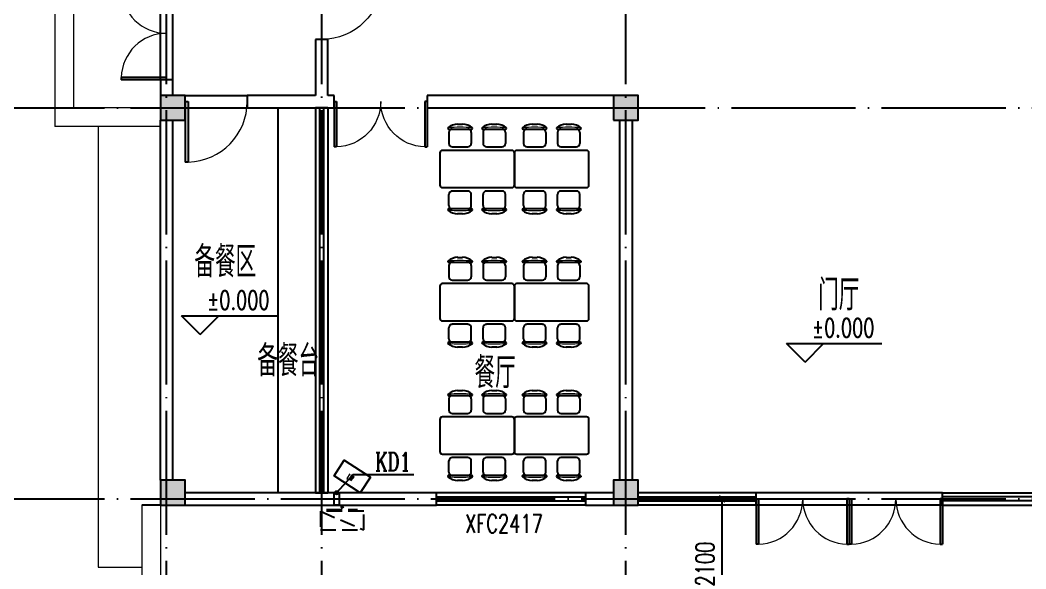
# Model space of a CAD drawing. Extents: x 6128144 to 12201635, y -1670122 to -706096.
# Drawn here: x 6305283 to 6321488, y -737510 to -728671 of the extents above; entities that cross this region are included whole.
import ezdxf

# ---------------------------------------------------------------- set-up
doc = ezdxf.new("R2010")
doc.units = 0
doc.header["$LTSCALE"] = 1000
doc.header["$MEASUREMENT"] = 0
doc.linetypes.add('DASH', pattern=[0.35, 0.25, -0.1])
doc.linetypes.add('DOTE', pattern=[2.42, 2, -0.2, 0.02, -0.2])
doc.layers.get('0').update_dxf_attribs({"linetype": 'CONTINUOUS'})
doc.layers.get('Defpoints').update_dxf_attribs({"linetype": 'CONTINUOUS'})
for name, color, linetype in [('COLUMN', 9, 'CONTINUOUS'), ('DIM_ELEV', 3, 'CONTINUOUS'), ('DIM_SYMB', 3, 'CONTINUOUS'), ('DOTE', 252, 'CONTINUOUS'), ('JJ', 8, 'CONTINUOUS'), ('PUB_DIM', 3, 'CONTINUOUS'), ('PUB_HATCH', 8, 'CONTINUOUS'), ('PUB_TEXT', 7, 'CONTINUOUS'), ('STAIR', 5, 'CONTINUOUS'), ('WALL', 2, 'CONTINUOUS'), ('WINDOW', 4, 'CONTINUOUS'), ('WINDOW_TEXT', 7, 'CONTINUOUS'), ('厨卫布置', 6, 'CONTINUOUS'), ('排水', 221, 'CONTINUOUS')]:
    doc.layers.add(name, color=color, linetype=linetype)
doc.styles.add('_TCH_DIM', font='SIMPLEX', dxfattribs={"bigfont": 'GBCBIG'})
doc.styles.add('_TCH_DIM_T3', font='SIMPLEX', dxfattribs={"width": 0.705882, "bigfont": 'GBCBIG'})
doc.styles.add('_TCH_LABEL', font='COMPLEX', dxfattribs={"bigfont": 'GBCBIG'})
doc.styles.add('_TCH_WINDOW', font='SIMPLEX', dxfattribs={"height": 3.5, "bigfont": 'GBCBIG'})
doc.styles.add('DIM_FONT', font='SIMPLEX', dxfattribs={"width": 0.7, "bigfont": 'GBCBIG'})
doc.styles.add('schuco', font='sceie.shx', dxfattribs={"width": 0.7, "bigfont": 'sceic.shx'})
doc.styles.get("Standard").update_dxf_attribs({"font": 'GBENOR', "bigfont": 'GBCBIG'})
doc.dimstyles.new('_TCH_ARCH&&100', dxfattribs={"dimtxt": 297.5, "dimasz": 100, "dimexe": 250, "dimexo": 300, "dimgap": 126.25, "dimtad": 1, "dimdec": 0, "dimzin": 0, "dimdsep": 46, "dimtxsty": '_TCH_DIM_T3', "dimblk": 'ARCHTICK', "dimcen": 0.09, "dimclrt": 7, "dimazin": 2, "dimtfac": 1, "dimtdec": 0, "dimtix": 1, "dimtmove": 2, "dimatfit": 3, "dimfxl": 0, "dimtolj": 1, "dimtzin": 0, "dimarcsym": 0})

# ---------------------------------------------------------------- blocks, each defined once
blk = doc.blocks.new('A$C2E081725')
at = {"linetype": 'DASH'}
for p, q in [((700, 94), (0, 394)), ((600, 64), (100, 64)), ((138, 94), (138, 64)), ((350, 8), (327, 39)), ((350, 49), (350, 0)), ((350, 8), (373, 39)), ((563, 94), (563, 64))]:
    blk.add_line(p, q, dxfattribs=at)
blk.add_lwpolyline([(0, 394), (0, 94), (700, 94), (700, 394)], close=True, dxfattribs=at)
blk = doc.blocks.new('$plan$00000279')
for p, q in [((-569, 821), (-109, 821)), ((-389, 921), (-290, 921)), ((117, 821), (577, 821)), ((298, 921), (397, 921)), ((-564, 754), (-564, 529)), ((-114, 754), (-114, 529)), ((122, 754), (122, 529)), ((572, 754), (572, 529)), ((-497, 461), (-182, 461)), ((190, 461), (505, 461)), ((-746, 342), (-746, -308)), ((704, 392), (-696, 392)), ((754, -308), (754, 342)), ((-696, -358), (704, -358)), ((-564, -720), (-564, -495)), ((-182, -427), (-497, -427)), ((-114, -720), (-114, -495)), ((122, -720), (122, -495)), ((505, -427), (190, -427)), ((572, -720), (572, -495)), ((-109, -787), (-569, -787)), ((577, -787), (117, -787)), ((-290, -887), (-389, -887)), ((397, -887), (298, -887))]:
    blk.add_line(p, q)
for centre, radius, start, end in [((-579, 837), 10, 130.7265, 202.67), ((-569, 841), 20, 202.67, 270), ((-379, 606), 316, 91.7651, 130.7265), ((-497, 754), 67.5, 90, 180), ((-300, 606), 316, 49.2735, 88.2349), ((-182, 754), 67.5, 0, 90), ((-109, 841), 20, 270, 337.33), ((-100, 837), 10, 337.33, 49.2735), ((108, 837), 10, 130.7265, 202.67), ((117, 841), 20, 202.67, 270), ((307, 606), 316, 91.7651, 130.7265), ((190, 754), 67.5, 90, 180), ((387, 606), 316, 49.2735, 88.2349), ((505, 754), 67.5, 0, 90), ((577, 841), 20, 270, 337.33), ((587, 837), 10, 337.33, 49.2735), ((-497, 529), 67.5, 180, 270), ((-182, 529), 67.5, 270, 0), ((190, 529), 67.5, 180, 270), ((505, 529), 67.5, 270, 0), ((-696, 342), 50, 90, 180), ((704, 342), 50, 0, 90), ((-696, -308), 50, 180, 270), ((704, -308), 50, 270, 0), ((-497, -495), 67.5, 90, 180), ((-182, -495), 67.5, 0, 90), ((190, -495), 67.5, 90, 180), ((505, -495), 67.5, 0, 90), ((-579, -803), 10, 157.33, 229.2735), ((-569, -807), 20, 90, 157.33), ((-497, -720), 67.5, 180, 270), ((-182, -720), 67.5, 270, 0), ((-109, -807), 20, 22.67, 90), ((-100, -803), 10, 310.7265, 22.67), ((108, -803), 10, 157.33, 229.2735), ((117, -807), 20, 90, 157.33), ((190, -720), 67.5, 180, 270), ((505, -720), 67.5, 270, 0), ((577, -807), 20, 22.67, 90), ((587, -803), 10, 310.7265, 22.67), ((-379, -572), 316, 229.2735, 268.2349), ((-300, -572), 316, 271.7651, 310.7265), ((307, -572), 316, 229.2735, 268.2349), ((387, -572), 316, 271.7651, 310.7265)]:
    blk.add_arc(centre, radius, start, end)
at = {"lineweight": 13}
for centre, start, end in [((-339, -1857), 84.8023, 95.1977), ((347, -1857), 84.8023, 95.1977), ((-339, 1890), 264.8023, 275.1977), ((347, 1890), 264.8023, 275.1977)]:
    blk.add_arc(centre, 2713, start, end, dxfattribs=at)
at = {"width": 0.8, "flags": 9}
for tag in ['XSIZE', 'YSIZE']:
    blk.add_attdef(tag, (0, 0), '', height=0.5, dxfattribs=at)
blk = doc.blocks.new('_ArchTick')
at = {"color": 0, "linetype": 'ByBlock', "const_width": 0.4}
blk.add_lwpolyline([(-0.5, -0.5), (0.5, 0.5)], dxfattribs=at)
blk = doc.blocks.new('*D2865')
at = {"layer": 'Defpoints', "color": 0}
for p in [(6315980, -736382), (6316593, -736382), (6315980, -738482)]:
    blk.add_point(p, dxfattribs=at)
at = {"layer": 'PUB_DIM', "color": 0, "lineweight": -2}
for p, q in [((6316280, -736382), (6316843, -736382)), ((6316593, -738482), (6316593, -736382)), ((6316280, -738482), (6316843, -738482))]:
    blk.add_line(p, q, dxfattribs=at)
at = {"layer": 'PUB_DIM', "color": 0, "lineweight": -2, "xscale": 100, "yscale": 100, "zscale": 100}
for p, rotation in [((6316593, -736382), 90), ((6316593, -738482), 270)]:
    blk.add_blockref('_ArchTick', p, dxfattribs=dict(at, rotation=rotation))
at = {"layer": 'PUB_DIM', "color": 7, "insert": (6316318, -737432), "char_height": 297.5, "attachment_point": 5, "rotation": 90, "style": '_TCH_DIM_T3'}
blk.add_mtext('\\A1;2100', dxfattribs=at)
blk = doc.blocks.new('$WINLIB2D$00000001')
at = {"color": 0}
for points in [[(-0.5, 0.5), (-0.5, -0.5)], [(-0.5, 0.5), (0.5, 0.5)], [(0.5, -0.5), (0.5, 0.5)], [(0.5, 0.1667), (-0.5, 0.1667)], [(0.5, -0.1667), (-0.5, -0.1667)], [(-0.5, -0.5), (0.5, -0.5)]]:
    blk.add_lwpolyline(points, dxfattribs=at)
blk = doc.blocks.new('$TCHSYS$WIN2D')
for p, q in [((-0.5, 0.5), (0.5, 0.5)), ((-0.5, 0.5), (-0.5, -0.5)), ((0.5, 0.5), (0.5, -0.5)), ((0.5, 0.1667), (-0.5, 0.1667)), ((0.5, -0.1667), (-0.5, -0.1667)), ((-0.5, -0.5), (0.5, -0.5))]:
    blk.add_line(p, q)
blk = doc.blocks.new('$DorLib2D$00000002')
for p, q in [((-0.5, 0), (-0.5, 0.4875)), ((-0.475, 0.4875), (-0.5, 0.4875)), ((-0.475, 0), (-0.475, 0.4875)), ((0.475, 0), (0.475, 0.4875)), ((0.475, 0.4875), (0.5, 0.4875)), ((0.5, 0), (0.5, 0.4875)), ((-0.5, 0), (-0.475, 0)), ((0.5, 0), (0.475, 0))]:
    blk.add_line(p, q)
at = {"lineweight": 13}
for centre, start, end in [((-0.4875, 0), 0, 88.53072), ((0.4875, 0), 91.46928, 180)]:
    blk.add_arc(centre, 0.4875, start, end, dxfattribs=at)
blk = doc.blocks.new('_FZH')
blk.add_lwpolyline([(-0.5, -0.5), (0.5, -0.5), (0.5, 0.5), (-0.5, 0.5)], close=True)
at = {"layer": 'PUB_HATCH'}
blk.add_solid([(-0.5, -0.5), (0.5, -0.5), (-0.5, 0.5), (0.5, 0.5)], dxfattribs=at)

msp = doc.modelspace()

# ---------------------------------------------------------------- linework, layer by layer
for p, q in [((6307643.1, -729594.9), (6306911.9, -729594.9)), ((6306911.9, -729594.9), (6306911.9, -729632.4)), ((6307643.1, -729632.4), (6306911.9, -729632.4)), ((6307643.1, -729632.4), (6307643.1, -729594.9)), ((6307943.1, -729982.4), (6307993.1, -729982.4)), ((6307943.1, -729982.4), (6307943.1, -730957.4)), ((6307993.1, -729982.4), (6307993.1, -730957.4)), ((6307993.1, -730957.4), (6307943.1, -730957.4)), ((6317143.1, -736382.4), (6317143.1, -737113.7)), ((6317143.1, -736382.4), (6317180.6, -736382.4)), ((6317180.6, -736382.4), (6317180.6, -737113.7)), ((6318605.6, -736382.4), (6318605.6, -737113.7)), ((6318643.1, -736382.4), (6318605.6, -736382.4)), ((6318643.1, -736382.4), (6318643.1, -737113.7)), ((6317180.6, -737113.7), (6317143.1, -737113.7)), ((6318605.6, -737113.7), (6318643.1, -737113.7))]:
    msp.add_line(p, q)
at = {"extrusion": (0, 0, -1)}
for p, q in [((6310343.1, -729982.4), (6310343.1, -730713.7)), ((6310343.1, -729982.4), (6310380.6, -729982.4)), ((6310380.6, -729982.4), (6310380.6, -730713.7)), ((6311805.6, -729982.4), (6311805.6, -730713.7)), ((6311843.1, -729982.4), (6311805.6, -729982.4)), ((6311843.1, -729982.4), (6311843.1, -730713.7)), ((6310380.6, -730713.7), (6310343.1, -730713.7)), ((6311805.6, -730713.7), (6311843.1, -730713.7))]:
    msp.add_line(p, q, dxfattribs=at)
at = {"linetype": 'ByBlock'}
for p, q in [((6309443.1, -736282.4), (6309443.1, -730082.4)), ((6309443.1, -730082.4), (6310043.1, -730082.4)), ((6310043.1, -736282.4), (6309443.1, -736282.4))]:
    msp.add_line(p, q, dxfattribs=at)
at = {"lineweight": 13, "extrusion": (0, 0, -1)}
for centre, radius, start, end in [((-6310143.1, -728007.4), 975, 181.46928, 270), ((-6310361.9, -729982.4), 731.2, 180, 268.53072), ((-6311824.4, -729982.4), 731.2, 271.46928, 0)]:
    msp.add_arc(centre, radius, start, end, dxfattribs=at)
at = {"lineweight": 13}
for centre, radius, start, end in [((6307643.1, -728151.2), 731.2, 181.46928, 270), ((6307643.1, -729613.7), 731.2, 90, 178.53072), ((6307968.1, -729982.4), 975, 271.46928, 360), ((6317161.9, -736382.4), 731.2, 271.46928, 360), ((6318624.4, -736382.4), 731.2, 180, 268.53072)]:
    msp.add_arc(centre, radius, start, end, dxfattribs=at)
at = {"layer": 'DIM_ELEV', "color": 0}
for p, q in [((6308183.8, -733736.2), (6307883.8, -733436.2)), ((6307883.8, -733436.2), (6309424.1, -733436.2)), ((6308183.8, -733736.2), (6308483.8, -733436.2)), ((6317929.2, -734179.8), (6317629.2, -733879.8)), ((6317629.2, -733879.8), (6319169.5, -733879.8)), ((6317929.2, -734179.8), (6318229.2, -733879.8))]:
    msp.add_line(p, q, dxfattribs=at)
at = {"layer": 'DIM_SYMB'}
msp.add_lwpolyline([(6311625.8, -735992.5), (6310644.7, -735992.5), (6310383.1, -736282.4)], dxfattribs=at)
at = {"layer": 'DIM_SYMB', "const_width": 40}
msp.add_lwpolyline([(6310396.5, -736267.6, 1), (6310369.7, -736297.3, 1)], format="xyb", close=True, dxfattribs=at)
at = {"layer": 'DOTE', "linetype": 'DOTE'}
for p, q in [((6307643.1, -739382.4), (6307643.1, -718382.4)), ((6315043.1, -739382.4), (6315043.1, -718382.4)), ((6310143.1, -739382.4), (6310143.1, -726182.4)), ((6304643.1, -730082.4), (6332643.1, -730082.4)), ((6304643.1, -736382.4), (6332643.1, -736382.4))]:
    msp.add_line(p, q, dxfattribs=at)
at = {"layer": 'STAIR', "linetype": 'ByBlock', "lineweight": 20}
for p, q in [((6305843.1, -727382.4), (6305843.1, -730382.4)), ((6306143.1, -727682.4), (6306143.1, -730082.4)), ((6307543.1, -730082.4), (6306143.1, -730082.4)), ((6307543.1, -730382.4), (6305843.1, -730382.4)), ((6307243.1, -736482.4), (6307243.1, -738782.4)), ((6307543.1, -736482.4), (6307543.1, -738482.4))]:
    msp.add_line(p, q, dxfattribs=at)
at = {"layer": 'STAIR', "linetype": 'ByBlock'}
msp.add_line((6307543.1, -736482.4), (6307243.1, -736482.4), dxfattribs=at)
at = {"layer": 'STAIR', "linetype": 'ByBlock', "lineweight": 20}
msp.add_lwpolyline([(6306543.1, -730382.4), (6306543.1, -737482.4), (6307243.1, -737482.4)], dxfattribs=at)
at = {"layer": 'WALL', "linetype": 'ByBlock'}
for p, q in [((6310243.1, -728982.4), (6310043.1, -728982.4)), ((6310043.1, -728982.4), (6310043.1, -729882.4)), ((6310243.1, -729882.4), (6310243.1, -728982.4)), ((6307743.1, -729632.4), (6307543.1, -729632.4)), ((6307543.1, -729632.4), (6307543.1, -729882.4)), ((6307743.1, -729882.4), (6307743.1, -729632.4)), ((6310043.1, -729882.4), (6308943.1, -729882.4)), ((6308943.1, -729882.4), (6308943.1, -730082.4)), ((6310343.1, -729882.4), (6310243.1, -729882.4)), ((6310343.1, -730082.4), (6310343.1, -729882.4)), ((6314843.1, -729882.4), (6311843.1, -729882.4)), ((6311843.1, -729882.4), (6311843.1, -730082.4)), ((6308943.1, -730082.4), (6310143.1, -730082.4)), ((6310143.1, -730082.4), (6310343.1, -730082.4)), ((6311843.1, -730082.4), (6314843.1, -730082.4)), ((6307543.1, -736082.4), (6307543.1, -730282.4)), ((6307743.1, -736082.4), (6307743.1, -730282.4)), ((6314943.1, -730282.4), (6314943.1, -736082.4)), ((6315143.1, -730282.4), (6315143.1, -736082.4)), ((6311993.1, -736282.4), (6307943.1, -736282.4)), ((6311993.1, -736482.4), (6311993.1, -736282.4)), ((6314843.1, -736282.4), (6314393.1, -736282.4)), ((6314393.1, -736282.4), (6314393.1, -736482.4)), ((6307943.1, -736482.4), (6311993.1, -736482.4)), ((6314393.1, -736482.4), (6314843.1, -736482.4))]:
    msp.add_line(p, q, dxfattribs=at)
at = {"layer": 'WINDOW', "linetype": 'ByBlock'}
for p, q in [((6307543.1, -729632.4), (6307543.1, -728132.4)), ((6307743.1, -729632.4), (6307743.1, -728132.4)), ((6307943.1, -729882.4), (6308943.1, -729882.4))]:
    msp.add_line(p, q, dxfattribs=at)
at = {"layer": 'WINDOW'}
for p, q in [((6318643.1, -736282.4), (6317143.1, -736282.4)), ((6320143.1, -736282.4), (6318643.1, -736282.4)), ((6320143.1, -736482.4), (6317143.1, -736482.4)), ((6318643.1, -736482.4), (6317143.1, -736482.4)), ((6320143.1, -736482.4), (6318643.1, -736482.4))]:
    msp.add_line(p, q, dxfattribs=at)
at = {"layer": '厨卫布置'}
msp.add_lwpolyline([(6310925.9, -736030), (6310763.8, -736282.4), (6310343.1, -736012.2), (6310505.3, -735759.8)], close=True, dxfattribs=at)
at = {"layer": '排水'}
msp.add_lwpolyline([(6310423.1, -736482.4), (6310343.1, -736482.4), (6310343.1, -736282.4), (6310423.1, -736282.4)], close=True, dxfattribs=at)

# ---------------------------------------------------------------- block references
at = {"layer": 'COLUMN', "linetype": 'ByBlock', "xscale": 400, "yscale": 400, "zscale": 400}
for p in [(6307743.1, -730082.4), (6315043.1, -730082.4), (6307743.1, -736282.4), (6315043.1, -736282.4)]:
    msp.add_blockref('_FZH', p, dxfattribs=at)
at = {"layer": 'JJ', "xscale": -0.8000000000465661, "yscale": -0.8000000000465661, "zscale": 0.8000000000465661}
for p in [(6312650.5, -731054.6), (6313850.5, -731054.6), (6312650.5, -733201.5), (6313850.5, -733201.5), (6312650.5, -735348.3), (6313850.5, -735348.3)]:
    msp.add_blockref('$plan$00000279', p, dxfattribs=at)
at = {"layer": 'WINDOW', "linetype": 'ByBlock', "xscale": 6200.000096227741, "yscale": 200, "zscale": 6200.000096227741, "rotation": 270}
msp.add_blockref('$WINLIB2D$00000001', (6310143.1, -733182.4), dxfattribs=at)
at = {"layer": 'WINDOW', "linetype": 'ByBlock'}
ref = msp.add_blockref('$WINLIB2D$00000001', (6313193.1, -736382.4), dxfattribs=dict(at, xscale=2400, yscale=-199.9999999625143, zscale=2400, rotation=180.000000012323))
ref.add_attrib('A', 'XFC2417', (6312452.1, -736928.5), dxfattribs={"layer": 'WINDOW_TEXT', "linetype": 'ByBlock', "height": 297.5, "rotation": 0, "style": '_TCH_WINDOW', "width": 0.705882})
at = {"layer": 'WINDOW'}
for name, p, xscale, yscale, zscale, rotation in [('$TCHSYS$WIN2D', (6316193.1, -736382.4), 1900.000002484769, 200.0000009590294, 1900.000002484769, 179.9999999839373), ('$TCHSYS$WIN2D', (6321093.1, -736382.4), -1900.000002484769, 200.0000009590294, -1900.000002484769, 179.9999999839373), ('$DorLib2D$00000002', (6319393.1, -736382.4), 1500, 1500, 1500, 179.9999999839384)]:
    msp.add_blockref(name, p, dxfattribs=dict(at, xscale=xscale, yscale=yscale, zscale=zscale, rotation=rotation))
at = {"layer": '厨卫布置', "rotation": 180}
msp.add_blockref('A$C2E081725', (6310821, -736488.1), dxfattribs=at)

# ---------------------------------------------------------------- texts
at = {"style": 'schuco', "width": 0.7}
for s, p in [('备餐区', (6308090.3, -732813.7)), ('门厅', (6318140.2, -733347.1)), ('备餐台', (6309104.4, -734408.3)), ('餐厅', (6312603.7, -734600.1))]:
    msp.add_text(s, height=500, dxfattribs=at).set_placement(p)
at = {"layer": 'PUB_TEXT', "color": 0, "style": '_TCH_DIM', "width": 0.705882}
for p in [(6308294.1, -733331.2), (6318039.5, -733774.8)]:
    msp.add_text('%%P0.000', height=297.5, dxfattribs=at).set_placement(p)
at = {"layer": 'PUB_TEXT', "style": '_TCH_LABEL', "width": 0.705882}
msp.add_text('KD1', height=297.5, dxfattribs=at).set_placement((6311000.5, -735932.5))
at = {"layer": '厨卫布置', "style": 'DIM_FONT', "width": 0.494118}
msp.add_text('LW', height=89.65, rotation=327.28331, dxfattribs=at).set_placement((6310539.2, -736047.9))

# ---------------------------------------------------------------- dimensions: what is measured, and where the dimension line sits
at = {"layer": 'PUB_DIM', "color": 0}
dim = msp.add_aligned_dim(p1=(6315980.4, -738482.4), p2=(6315980.4, -736382.4), distance=-612.7, dimstyle='_TCH_ARCH&&100', dxfattribs=at)
dim.commit()
dim.dimension.update_dxf_attribs({"geometry": '*D2865', "text_midpoint": (6316318.1, -737432.4)})

doc.saveas('drawing.dxf')
